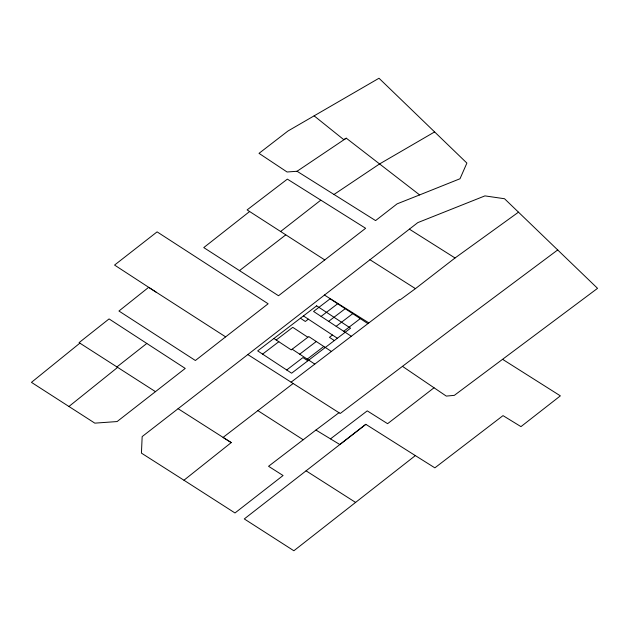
<?xml version="1.0" encoding="UTF-8"?>
<svg xmlns="http://www.w3.org/2000/svg" width="629" height="629" viewBox="0 0 629 629"><rect width="100%" height="100%" fill="white"/><g stroke="black" fill="none" stroke-linecap="round" stroke-linejoin="round"><path stroke-width="0.94" d="M178.093 408.701L231.236 442.604L183.943 480.226L141.431 453.124L142.162 436.589L417.813 222.611L484.928 195.886L504.529 198.74L597.55 288.341L454.335 395.358L446.283 396.089L402.474 366.353M79.875 343.151L31.45 382.361L94.822 423.144L117.104 421.556L185.24 368.429L109.061 318.919L79.081 342.64L155.505 391.67M68.931 406.483L117.639 367.375L116.939 366.927L146.793 343.465M249.611 211.525L203.765 247.59L278.505 295.74L365.638 228.288L287.367 179.123L247.111 209.905L324.761 259.942M415.352 455.6L365.826 424.323L244.28 518.933L293.869 550.76L415.352 455.6L434.867 467.85L503.011 415.627L520.969 426.627L560.368 395.861L502.713 359.403M225.63 336.869L195.383 360.503L118.944 311.025L148.664 287.327L225.63 336.869L268.135 303.776L157.093 231.865L114.557 265.068L156.039 292.1M280.558 231.543L320.751 200.203M365.826 424.323L339.817 444.53L315.931 430.047L268.552 466.286L283.066 475.516L234.987 512.973L183.943 480.226M239.507 270.612L285.739 234.892M291.101 382.173L399.494 299.553L400.052 299.923L415.447 288.64L455.034 257.976L518.516 212.154M434.034 387.771L387.598 423.687L367.257 410.863L330.492 438.877M293.145 383.486L223.067 437.414L231.236 442.604M276.194 339.99L292.768 327.332L307.833 337.246M262.592 354.111L278.82 341.72M308.352 319.162L305.332 321.466L300.426 318.235M321.097 316.403L337.671 303.744M328.629 321.364L345.203 308.705M299.711 354.166L316.285 341.508M336.169 326.317L352.735 313.659M286.698 369.978L302.926 357.587L307.84 360.818M332.458 335.029L329.447 337.333L334.353 340.564M307.243 359.128L323.817 346.469M343.701 331.279L360.275 318.62M315.931 430.047L338.984 412.71M557.781 249.886L452.99 328.094L340.203 413.497L247.551 354.402M297.053 171.269L346.28 138.183L419.622 194.919L460.011 178.746L466.891 163.084L379.004 78.24L287.964 131.013L259.014 153.35L287.076 171.992L297.053 171.269L375.584 220.59L397.088 203.867L419.622 194.919M333.983 194.479L379.546 163.957L434.608 131.933M346.28 138.183L343.772 139.654L314.123 115.854M324.328 294.977L368.775 322.842M409.361 229.145L455.034 257.976M369.907 259.691L415.447 288.64M306.064 470.822L355.652 502.461M257.866 410.635L303.154 439.726M367.808 323.581L330.131 298.791L313.564 311.449L351.234 336.24M303.437 315.931L337.372 338.26M331.349 351.43L308.745 336.554L291.266 349.905L273.906 338.488M292.178 349.213L314.775 364.089M316.646 305.836L257.678 350.888L291.612 373.209L350.581 328.165L316.646 305.836"/></g></svg>
